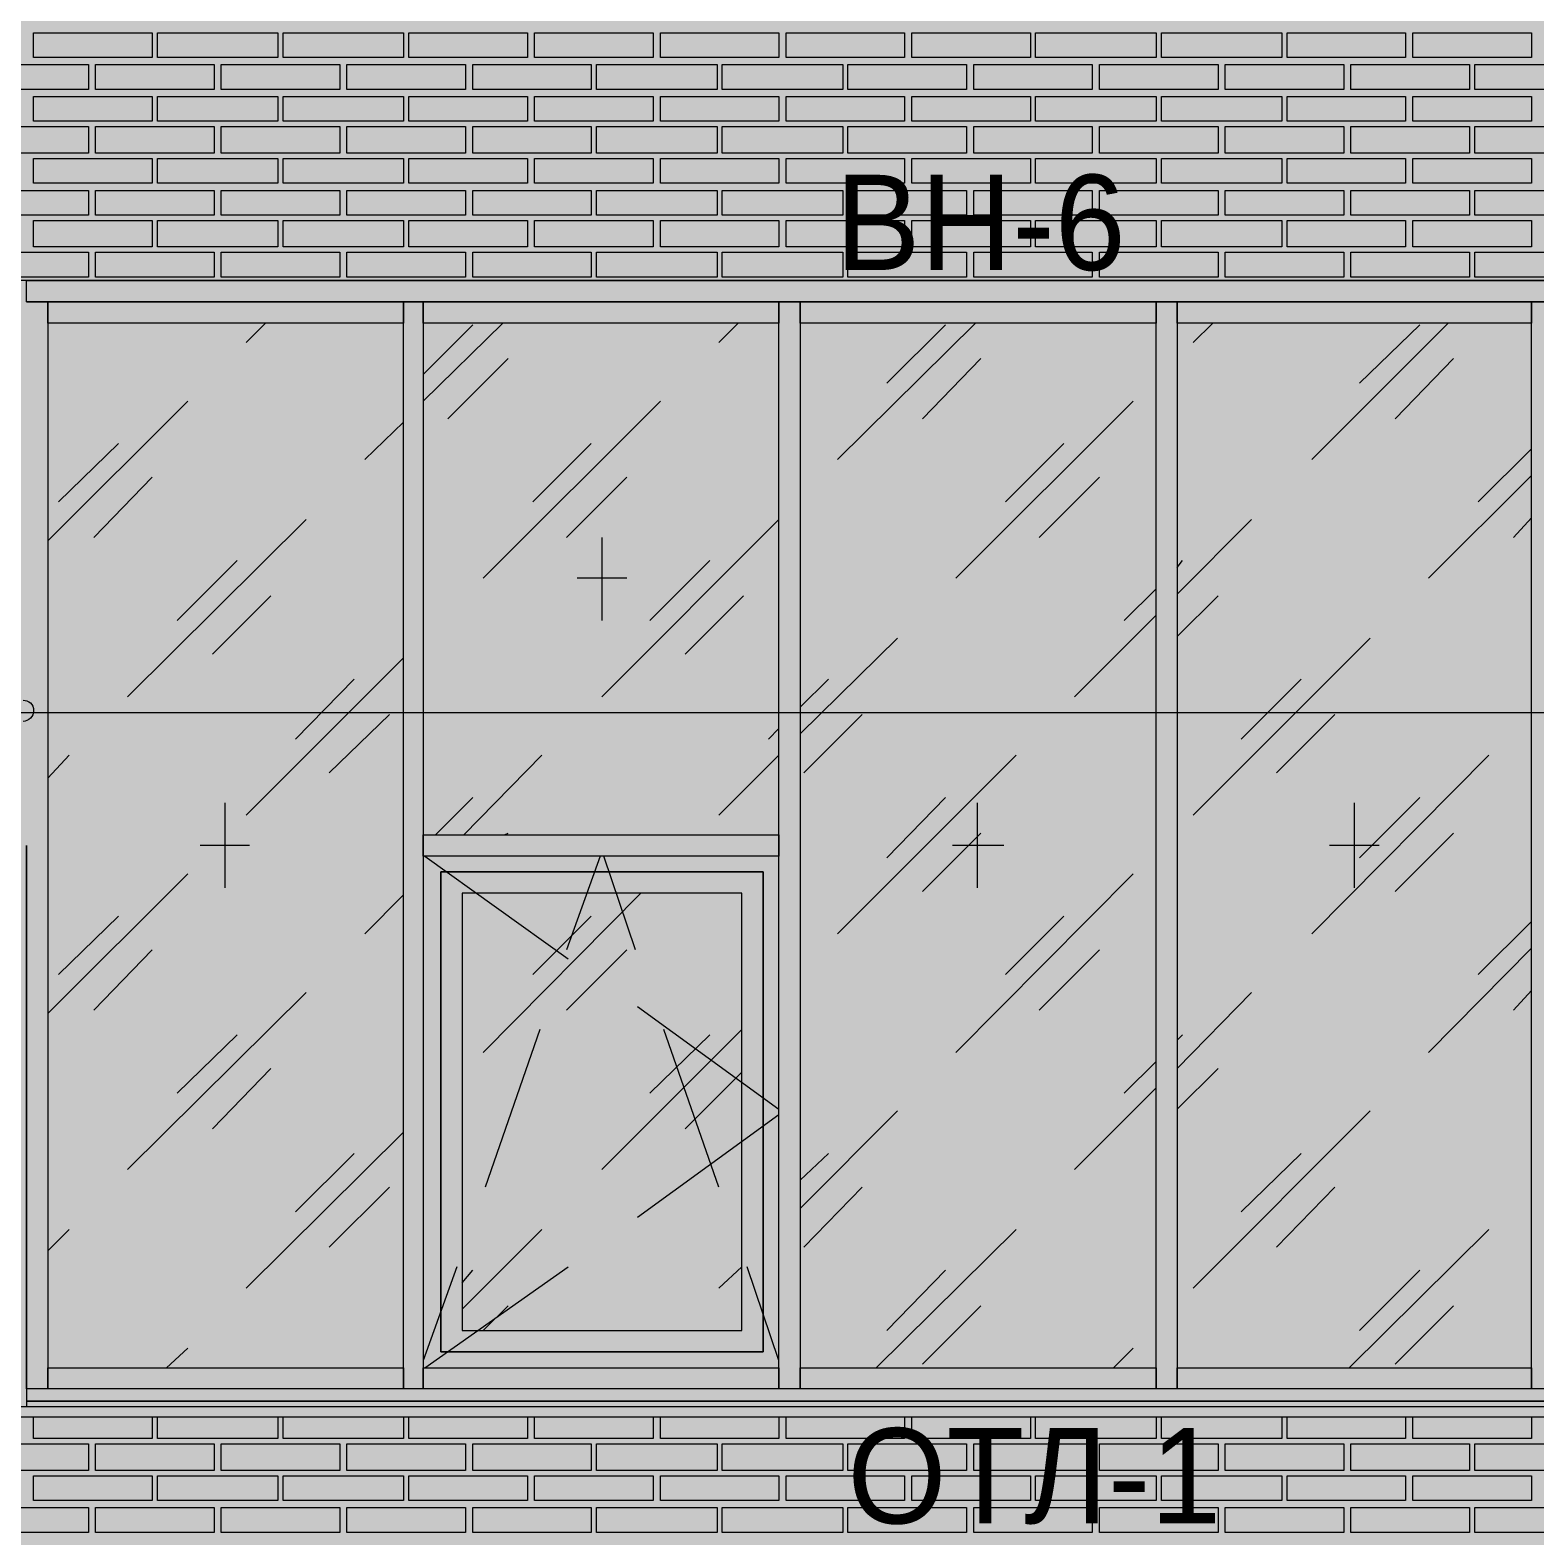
# Model space of a CAD drawing. Header units: millimetres. Extents: x -28928 to 100580, y -22867 to 36490.
# Drawn here: x -3171 to 425, y -267 to 3332 of the extents above; entities that cross this region are included whole.
import ezdxf

# ---------------------------------------------------------------- set-up
doc = ezdxf.new("R2010")
doc.units = ezdxf.units.MM
doc.layers.add('PDF _Геометрия', color=7, linetype='Continuous', true_color=0x8f8e8d)
doc.layers.add('PDF _Сплошная заливка', color=7, linetype='Continuous', true_color=0xffffff)
doc.layers.add('PDF _Текст', color=7, linetype='Continuous')

msp = doc.modelspace()

# ---------------------------------------------------------------- hatches: boundary and pattern name
at = {"layer": 'PDF _Сплошная заливка', "true_color": 0xdcd6cf, "transparency": 33554559}
h = msp.add_hatch(color=254, dxfattribs=at)
h.paths.add_polyline_path([(-9335.1, -482.4), (-7257.8, -482.4), (-7257.8, -719.3), (-7253.6, -474), (-7245.1, -474), (-7245.1, -719.3), (-7207, -719.3), (-7207, -727.8), (-7164.7, -727.8), (-7164.7, -4713.2), (4931.1, -4713.2), (4931.1, 9028.4), (-9335.1, 9028.4), (-9335.1, 6929.9), (-7274.7, 6929.9), (-7274.7, 4218), (-9335.1, 4218)])
h.paths.add_polyline_path([(-7486.3, -4713.2), (-7486.3, -1163.6), (-9335.1, -1163.6), (-9335.1, -4713.2)])

# ---------------------------------------------------------------- linework, layer by layer
at = {"layer": 'PDF _Геометрия', "lineweight": 9}
for points in [[(-2878.9, 3325.3), (-2878.9, 3266), (-3162.4, 3266), (-3162.4, 3325.3)], [(-2578.6, 3325.3), (-2578.6, 3266), (-2866.3, 3266), (-2866.3, 3325.3)], [(-2278.2, 3325.3), (-2278.2, 3266), (-2565.9, 3266), (-2565.9, 3325.3)], [(-1982, 3325.3), (-1982, 3266), (-2265.5, 3266), (-2265.5, 3325.3)], [(-1681.6, 3325.3), (-1681.6, 3266), (-1965.1, 3266), (-1965.1, 3325.3)], [(-1381.3, 3325.3), (-1381.3, 3266), (-1664.7, 3266), (-1664.7, 3325.3)], [(-1080.9, 3325.3), (-1080.9, 3266), (-1364.3, 3266), (-1364.3, 3325.3)], [(-780.5, 3325.3), (-780.5, 3266), (-1063.9, 3266), (-1063.9, 3325.3)], [(-480.1, 3325.3), (-480.1, 3266), (-767.8, 3266), (-767.8, 3325.3)], [(-179.7, 3325.3), (-179.7, 3266), (-467.4, 3266), (-467.4, 3325.3)], [(116.4, 3325.3), (116.4, 3266), (-167, 3266), (-167, 3325.3)], [(416.8, 3325.3), (416.8, 3266), (133.4, 3266), (133.4, 3325.3)], [(-3031.3, 3189.9), (-3170.9, 3189.9), (-3314.7, 3189.9), (-3314.7, 3249.1), (-3170.9, 3249.1), (-3031.3, 3249.1)], [(-2730.9, 3189.9), (-2870.5, 3189.9), (-3014.3, 3189.9), (-3014.3, 3249.1), (-2870.5, 3249.1), (-2730.9, 3249.1)], [(-2430.5, 3189.9), (-2574.3, 3189.9), (-2713.9, 3189.9), (-2713.9, 3249.1), (-2574.3, 3249.1), (-2430.5, 3249.1)], [(-2130.1, 3189.9), (-2273.9, 3189.9), (-2413.6, 3189.9), (-2413.6, 3249.1), (-2273.9, 3249.1), (-2130.1, 3249.1)], [(-1829.7, 3189.9), (-1973.6, 3189.9), (-2113.2, 3189.9), (-2113.2, 3249.1), (-1973.6, 3249.1), (-1829.7, 3249.1)], [(-1529.3, 3189.9), (-1673.2, 3189.9), (-1817, 3189.9), (-1817, 3249.1), (-1673.2, 3249.1), (-1529.3, 3249.1)], [(-1228.9, 3189.9), (-1372.8, 3189.9), (-1516.6, 3189.9), (-1516.6, 3249.1), (-1372.8, 3249.1), (-1228.9, 3249.1)], [(-932.8, 3189.9), (-1072.4, 3189.9), (-1216.3, 3189.9), (-1216.3, 3249.1), (-1072.4, 3249.1), (-932.8, 3249.1)], [(-632.4, 3189.9), (-772, 3189.9), (-915.9, 3189.9), (-915.9, 3249.1), (-772, 3249.1), (-632.4, 3249.1)], [(-332, 3189.9), (-471.6, 3189.9), (-615.5, 3189.9), (-615.5, 3249.1), (-471.6, 3249.1), (-332, 3249.1)], [(-31.6, 3189.9), (-175.5, 3189.9), (-315.1, 3189.9), (-315.1, 3249.1), (-175.5, 3249.1), (-31.6, 3249.1)], [(268.7, 3189.9), (124.9, 3189.9), (-14.7, 3189.9), (-14.7, 3249.1), (124.9, 3249.1), (268.7, 3249.1)], [(569.1, 3189.9), (425.3, 3189.9), (281.4, 3189.9), (281.4, 3249.1), (425.3, 3249.1), (569.1, 3249.1)], [(-2878.9, 3173), (-2878.9, 3113.7), (-3162.4, 3113.7), (-3162.4, 3173)], [(-2578.6, 3173), (-2578.6, 3113.7), (-2866.3, 3113.7), (-2866.3, 3173)], [(-2278.2, 3173), (-2278.2, 3113.7), (-2565.9, 3113.7), (-2565.9, 3173)], [(-1982, 3173), (-1982, 3113.7), (-2265.5, 3113.7), (-2265.5, 3173)], [(-1681.6, 3173), (-1681.6, 3113.7), (-1965.1, 3113.7), (-1965.1, 3173)], [(-1381.3, 3173), (-1381.3, 3113.7), (-1664.7, 3113.7), (-1664.7, 3173)], [(-1080.9, 3173), (-1080.9, 3113.7), (-1364.3, 3113.7), (-1364.3, 3173)], [(-780.5, 3173), (-780.5, 3113.7), (-1063.9, 3113.7), (-1063.9, 3173)], [(-480.1, 3173), (-480.1, 3113.7), (-767.8, 3113.7), (-767.8, 3173)], [(-179.7, 3173), (-179.7, 3113.7), (-467.4, 3113.7), (-467.4, 3173)], [(116.4, 3173), (116.4, 3113.7), (-167, 3113.7), (-167, 3173)], [(416.8, 3173), (416.8, 3113.7), (133.4, 3113.7), (133.4, 3173)], [(-3031.3, 3037.6), (-3170.9, 3037.6), (-3314.7, 3037.6), (-3314.7, 3101), (-3170.9, 3101), (-3031.3, 3101)], [(-2730.9, 3037.6), (-2870.5, 3037.6), (-3014.3, 3037.6), (-3014.3, 3101), (-2870.5, 3101), (-2730.9, 3101)], [(-2430.5, 3037.6), (-2574.3, 3037.6), (-2713.9, 3037.6), (-2713.9, 3101), (-2574.3, 3101), (-2430.5, 3101)], [(-2130.1, 3037.6), (-2273.9, 3037.6), (-2413.6, 3037.6), (-2413.6, 3101), (-2273.9, 3101), (-2130.1, 3101)], [(-1829.7, 3037.6), (-1973.6, 3037.6), (-2113.2, 3037.6), (-2113.2, 3101), (-1973.6, 3101), (-1829.7, 3101)], [(-1529.3, 3037.6), (-1673.2, 3037.6), (-1817, 3037.6), (-1817, 3101), (-1673.2, 3101), (-1529.3, 3101)], [(-1228.9, 3037.6), (-1372.8, 3037.6), (-1516.6, 3037.6), (-1516.6, 3101), (-1372.8, 3101), (-1228.9, 3101)], [(-932.8, 3037.6), (-1072.4, 3037.6), (-1216.3, 3037.6), (-1216.3, 3101), (-1072.4, 3101), (-932.8, 3101)], [(-632.4, 3037.6), (-772, 3037.6), (-915.9, 3037.6), (-915.9, 3101), (-772, 3101), (-632.4, 3101)], [(-332, 3037.6), (-471.6, 3037.6), (-615.5, 3037.6), (-615.5, 3101), (-471.6, 3101), (-332, 3101)], [(-31.6, 3037.6), (-175.5, 3037.6), (-315.1, 3037.6), (-315.1, 3101), (-175.5, 3101), (-31.6, 3101)], [(268.7, 3037.6), (124.9, 3037.6), (-14.7, 3037.6), (-14.7, 3101), (124.9, 3101), (268.7, 3101)], [(569.1, 3037.6), (425.3, 3037.6), (281.4, 3037.6), (281.4, 3101), (425.3, 3101), (569.1, 3101)], [(-2878.9, 3024.9), (-2878.9, 2965.7), (-3162.4, 2965.7), (-3162.4, 3024.9)], [(-2578.6, 3024.9), (-2578.6, 2965.7), (-2866.3, 2965.7), (-2866.3, 3024.9)], [(-2278.2, 3024.9), (-2278.2, 2965.7), (-2565.9, 2965.7), (-2565.9, 3024.9)], [(-1982, 3024.9), (-1982, 2965.7), (-2265.5, 2965.7), (-2265.5, 3024.9)], [(-1681.6, 3024.9), (-1681.6, 2965.7), (-1965.1, 2965.7), (-1965.1, 3024.9)], [(-1381.3, 3024.9), (-1381.3, 2965.7), (-1664.7, 2965.7), (-1664.7, 3024.9)], [(-1080.9, 3024.9), (-1080.9, 2965.7), (-1364.3, 2965.7), (-1364.3, 3024.9)], [(-780.5, 3024.9), (-780.5, 2965.7), (-1063.9, 2965.7), (-1063.9, 3024.9)], [(-480.1, 3024.9), (-480.1, 2965.7), (-767.8, 2965.7), (-767.8, 3024.9)], [(-179.7, 3024.9), (-179.7, 2965.7), (-467.4, 2965.7), (-467.4, 3024.9)], [(116.4, 3024.9), (116.4, 2965.7), (-167, 2965.7), (-167, 3024.9)], [(416.8, 3024.9), (416.8, 2965.7), (133.4, 2965.7), (133.4, 3024.9)], [(-3031.3, 2889.5), (-3170.9, 2889.5), (-3314.7, 2889.5), (-3314.7, 2948.7), (-3170.9, 2948.7), (-3031.3, 2948.7)], [(-2730.9, 2889.5), (-2870.5, 2889.5), (-3014.3, 2889.5), (-3014.3, 2948.7), (-2870.5, 2948.7), (-2730.9, 2948.7)], [(-2430.5, 2889.5), (-2574.3, 2889.5), (-2713.9, 2889.5), (-2713.9, 2948.7), (-2574.3, 2948.7), (-2430.5, 2948.7)], [(-2130.1, 2889.5), (-2273.9, 2889.5), (-2413.6, 2889.5), (-2413.6, 2948.7), (-2273.9, 2948.7), (-2130.1, 2948.7)], [(-1829.7, 2889.5), (-1973.6, 2889.5), (-2113.2, 2889.5), (-2113.2, 2948.7), (-1973.6, 2948.7), (-1829.7, 2948.7)], [(-1529.3, 2889.5), (-1673.2, 2889.5), (-1817, 2889.5), (-1817, 2948.7), (-1673.2, 2948.7), (-1529.3, 2948.7)], [(-1228.9, 2889.5), (-1372.8, 2889.5), (-1516.6, 2889.5), (-1516.6, 2948.7), (-1372.8, 2948.7), (-1228.9, 2948.7)], [(-932.8, 2889.5), (-1072.4, 2889.5), (-1216.3, 2889.5), (-1216.3, 2948.7), (-1072.4, 2948.7), (-932.8, 2948.7)], [(-632.4, 2889.5), (-772, 2889.5), (-915.9, 2889.5), (-915.9, 2948.7), (-772, 2948.7), (-632.4, 2948.7)], [(-332, 2889.5), (-471.6, 2889.5), (-615.5, 2889.5), (-615.5, 2948.7), (-471.6, 2948.7), (-332, 2948.7)], [(-31.6, 2889.5), (-175.5, 2889.5), (-315.1, 2889.5), (-315.1, 2948.7), (-175.5, 2948.7), (-31.6, 2948.7)], [(268.7, 2889.5), (124.9, 2889.5), (-14.7, 2889.5), (-14.7, 2948.7), (124.9, 2948.7), (268.7, 2948.7)], [(569.1, 2889.5), (425.3, 2889.5), (281.4, 2889.5), (281.4, 2948.7), (425.3, 2948.7), (569.1, 2948.7)], [(-2878.9, 2876.8), (-2878.9, 2813.4), (-3162.4, 2813.4), (-3162.4, 2876.8)], [(-2578.6, 2876.8), (-2578.6, 2813.4), (-2866.3, 2813.4), (-2866.3, 2876.8)], [(-2278.2, 2876.8), (-2278.2, 2813.4), (-2565.9, 2813.4), (-2565.9, 2876.8)], [(-1982, 2876.8), (-1982, 2813.4), (-2265.5, 2813.4), (-2265.5, 2876.8)], [(-1681.6, 2876.8), (-1681.6, 2813.4), (-1965.1, 2813.4), (-1965.1, 2876.8)], [(-1381.3, 2876.8), (-1381.3, 2813.4), (-1664.7, 2813.4), (-1664.7, 2876.8)], [(-1080.9, 2876.8), (-1080.9, 2813.4), (-1364.3, 2813.4), (-1364.3, 2876.8)], [(-780.5, 2876.8), (-780.5, 2813.4), (-1063.9, 2813.4), (-1063.9, 2876.8)], [(-480.1, 2876.8), (-480.1, 2813.4), (-767.8, 2813.4), (-767.8, 2876.8)], [(-179.7, 2876.8), (-179.7, 2813.4), (-467.4, 2813.4), (-467.4, 2876.8)], [(116.4, 2876.8), (116.4, 2813.4), (-167, 2813.4), (-167, 2876.8)], [(416.8, 2876.8), (416.8, 2813.4), (133.4, 2813.4), (133.4, 2876.8)], [(-3031.3, 2741.4), (-3170.9, 2741.4), (-3314.7, 2741.4), (-3314.7, 2800.7), (-3170.9, 2800.7), (-3031.3, 2800.7)], [(-2730.9, 2741.4), (-2870.5, 2741.4), (-3014.3, 2741.4), (-3014.3, 2800.7), (-2870.5, 2800.7), (-2730.9, 2800.7)], [(-2430.5, 2741.4), (-2574.3, 2741.4), (-2713.9, 2741.4), (-2713.9, 2800.7), (-2574.3, 2800.7), (-2430.5, 2800.7)], [(-2130.1, 2741.4), (-2273.9, 2741.4), (-2413.6, 2741.4), (-2413.6, 2800.7), (-2273.9, 2800.7), (-2130.1, 2800.7)], [(-1829.7, 2741.4), (-1973.6, 2741.4), (-2113.2, 2741.4), (-2113.2, 2800.7), (-1973.6, 2800.7), (-1829.7, 2800.7)], [(-1529.3, 2741.4), (-1673.2, 2741.4), (-1817, 2741.4), (-1817, 2800.7), (-1673.2, 2800.7), (-1529.3, 2800.7)], [(-1228.9, 2741.4), (-1372.8, 2741.4), (-1516.6, 2741.4), (-1516.6, 2800.7), (-1372.8, 2800.7), (-1228.9, 2800.7)], [(-932.8, 2741.4), (-1072.4, 2741.4), (-1216.3, 2741.4), (-1216.3, 2800.7), (-1072.4, 2800.7), (-932.8, 2800.7)], [(-632.4, 2741.4), (-772, 2741.4), (-915.9, 2741.4), (-915.9, 2800.7), (-772, 2800.7), (-632.4, 2800.7)], [(-332, 2741.4), (-471.6, 2741.4), (-615.5, 2741.4), (-615.5, 2800.7), (-471.6, 2800.7), (-332, 2800.7)], [(-31.6, 2741.4), (-175.5, 2741.4), (-315.1, 2741.4), (-315.1, 2800.7), (-175.5, 2800.7), (-31.6, 2800.7)], [(268.7, 2741.4), (124.9, 2741.4), (-14.7, 2741.4), (-14.7, 2800.7), (124.9, 2800.7), (268.7, 2800.7)], [(569.1, 2741.4), (425.3, 2741.4), (281.4, 2741.4), (281.4, 2800.7), (425.3, 2800.7), (569.1, 2800.7)], [(-3031.3, -110.1), (-3170.9, -110.1), (-3314.7, -110.1), (-3314.7, -46.6), (-3170.9, -46.6), (-3031.3, -46.6)], [(-2730.9, -110.1), (-2870.5, -110.1), (-3014.3, -110.1), (-3014.3, -46.6), (-2870.5, -46.6), (-2730.9, -46.6)], [(-2430.5, -110.1), (-2574.3, -110.1), (-2713.9, -110.1), (-2713.9, -46.6), (-2574.3, -46.6), (-2430.5, -46.6)], [(-2130.1, -110.1), (-2273.9, -110.1), (-2413.6, -110.1), (-2413.6, -46.6), (-2273.9, -46.6), (-2130.1, -46.6)], [(-1829.7, -110.1), (-1973.6, -110.1), (-2113.2, -110.1), (-2113.2, -46.6), (-1973.6, -46.6), (-1829.7, -46.6)], [(-1529.3, -110.1), (-1673.2, -110.1), (-1817, -110.1), (-1817, -46.6), (-1673.2, -46.6), (-1529.3, -46.6)], [(-1228.9, -110.1), (-1372.8, -110.1), (-1516.6, -110.1), (-1516.6, -46.6), (-1372.8, -46.6), (-1228.9, -46.6)], [(-932.8, -110.1), (-1072.4, -110.1), (-1216.3, -110.1), (-1216.3, -46.6), (-1072.4, -46.6), (-932.8, -46.6)], [(-632.4, -110.1), (-772, -110.1), (-915.9, -110.1), (-915.9, -46.6), (-772, -46.6), (-632.4, -46.6)], [(-332, -110.1), (-471.6, -110.1), (-615.5, -110.1), (-615.5, -46.6), (-471.6, -46.6), (-332, -46.6)], [(-31.6, -110.1), (-175.5, -110.1), (-315.1, -110.1), (-315.1, -46.6), (-175.5, -46.6), (-31.6, -46.6)], [(268.7, -110.1), (124.9, -110.1), (-14.7, -110.1), (-14.7, -46.6), (124.9, -46.6), (268.7, -46.6)], [(569.1, -110.1), (425.3, -110.1), (281.4, -110.1), (281.4, -46.6), (425.3, -46.6), (569.1, -46.6)], [(-2878.9, -122.8), (-2878.9, -182), (-3162.4, -182), (-3162.4, -122.8)], [(-2578.6, -122.8), (-2578.6, -182), (-2866.3, -182), (-2866.3, -122.8)], [(-2278.2, -122.8), (-2278.2, -182), (-2565.9, -182), (-2565.9, -122.8)], [(-1982, -122.8), (-1982, -182), (-2265.5, -182), (-2265.5, -122.8)], [(-1681.6, -122.8), (-1681.6, -182), (-1965.1, -182), (-1965.1, -122.8)], [(-1381.3, -122.8), (-1381.3, -182), (-1664.7, -182), (-1664.7, -122.8)], [(-1080.9, -122.8), (-1080.9, -182), (-1364.3, -182), (-1364.3, -122.8)], [(-780.5, -122.8), (-780.5, -182), (-1063.9, -182), (-1063.9, -122.8)], [(-480.1, -122.8), (-480.1, -182), (-767.8, -182), (-767.8, -122.8)], [(-179.7, -122.8), (-179.7, -182), (-467.4, -182), (-467.4, -122.8)], [(116.4, -122.8), (116.4, -182), (-167, -182), (-167, -122.8)], [(416.8, -122.8), (416.8, -182), (133.4, -182), (133.4, -122.8)], [(-3031.3, -258.2), (-3170.9, -258.2), (-3314.7, -258.2), (-3314.7, -199), (-3170.9, -199), (-3031.3, -199)], [(-2730.9, -258.2), (-2870.5, -258.2), (-3014.3, -258.2), (-3014.3, -199), (-2870.5, -199), (-2730.9, -199)], [(-2430.5, -258.2), (-2574.3, -258.2), (-2713.9, -258.2), (-2713.9, -199), (-2574.3, -199), (-2430.5, -199)], [(-2130.1, -258.2), (-2273.9, -258.2), (-2413.6, -258.2), (-2413.6, -199), (-2273.9, -199), (-2130.1, -199)], [(-1829.7, -258.2), (-1973.6, -258.2), (-2113.2, -258.2), (-2113.2, -199), (-1973.6, -199), (-1829.7, -199)], [(-1529.3, -258.2), (-1673.2, -258.2), (-1817, -258.2), (-1817, -199), (-1673.2, -199), (-1529.3, -199)], [(-1228.9, -258.2), (-1372.8, -258.2), (-1516.6, -258.2), (-1516.6, -199), (-1372.8, -199), (-1228.9, -199)], [(-932.8, -258.2), (-1072.4, -258.2), (-1216.3, -258.2), (-1216.3, -199), (-1072.4, -199), (-932.8, -199)], [(-632.4, -258.2), (-772, -258.2), (-915.9, -258.2), (-915.9, -199), (-772, -199), (-632.4, -199)], [(-332, -258.2), (-471.6, -258.2), (-615.5, -258.2), (-615.5, -199), (-471.6, -199), (-332, -199)], [(-31.6, -258.2), (-175.5, -258.2), (-315.1, -258.2), (-315.1, -199), (-175.5, -199), (-31.6, -199)], [(268.7, -258.2), (124.9, -258.2), (-14.7, -258.2), (-14.7, -199), (124.9, -199), (268.7, -199)], [(569.1, -258.2), (425.3, -258.2), (281.4, -258.2), (281.4, -199), (425.3, -199), (569.1, -199)]]:
    msp.add_lwpolyline(points, close=True, dxfattribs=at)
at = {"layer": 'PDF _Геометрия', "color": 7, "lineweight": 9}
for points in [[(1368.7, 42.2), (1368.7, 109.9), (1368.7, 1383.4), (1368.7, 84.5), (1318, 84.5), (1318, 1383.4), (1318, 2656.8), (1318, 2682.2), (1368.7, 2682.2), (1368.7, 2656.8), (1368.7, 1383.4), (1368.7, 2656.8), (1368.7, 2733), (1419.5, 2733), (1419.5, 2656.8), (1419.5, 1383.4), (1419.5, 109.9), (1419.5, 33.7), (1419.5, 2733), (-3230.1, 2733)], [(-3179.3, 2682.2), (-3128.6, 2682.2), (-3128.6, 2656.8), (-3128.6, 1383.4), (-3128.6, 84.5), (-3179.3, 84.5)], [(-2654.7, 2584.9), (-2608.2, 2631.4)], [(-2231.6, 2445.3), (-2041.3, 2631.4)], [(-2231.6, 2508.7), (-2113.2, 2627.2)], [(-1525.1, 2584.9), (-1478.6, 2631.4)], [(-1241.6, 2305.7), (-911.6, 2631.4)], [(-1123.2, 2487.6), (-983.6, 2627.2)], [(-391.3, 2584.9), (-344.7, 2631.4)], [(-107.8, 2305.7), (218, 2631.4)], [(6.4, 2487.6), (150.3, 2627.2)], [(-2172.4, 2403), (-2028.6, 2546.8)], [(-1038.6, 2403), (-898.9, 2546.8)], [(91.1, 2403), (230.7, 2546.8)], [(-3128.6, 2111), (-2794.3, 2445.3)], [(-2087.8, 2022.2), (-1664.7, 2445.3)], [(-958.2, 2022.2), (-535.1, 2445.3)], [(-2371.3, 2305.7), (-2278.2, 2394.5)], [(-3103.2, 2204.1), (-2959.3, 2343.7)], [(-1969.3, 2204.1), (-1829.7, 2343.7)], [(-839.7, 2204.1), (-700.1, 2343.7)], [(289.9, 2204.1), (416.8, 2331)], [(171.4, 2022.2), (416.8, 2267.6)], [(-3018.6, 2119.5), (-2878.9, 2263.4)], [(-1888.9, 2119.5), (-1745.1, 2263.4)], [(-759.3, 2119.5), (-615.5, 2263.4)], [(-2938.2, 1738.7), (-2510.9, 2161.8)], [(-1804.3, 1738.7), (-1381.3, 2161.8)], [(-429.3, 1984.1), (-251.6, 2161.8)], [(374.5, 2119.5), (416.8, 2166)], [(-1804.3, 2119.5), (-1804.3, 1920.7)], [(-2819.7, 1920.7), (-2675.9, 2064.5)], [(-1690.1, 1920.7), (-1546.3, 2064.5)], [(-429.3, 2047.6), (-416.6, 2064.5)], [(-1745.1, 2022.2), (-1863.6, 2022.2)], [(-2735.1, 1840.3), (-2595.5, 1979.9)], [(-1605.5, 1840.3), (-1465.9, 1979.9)], [(-556.3, 1920.7), (-480.1, 1996.8)], [(-429.3, 1882.6), (-332, 1979.9)], [(-674.7, 1738.7), (-480.1, 1933.4)], [(-1330.5, 1649.9), (-1097.8, 1878.4)], [(-391.3, 1455.3), (31.8, 1878.4)], [(-2654.7, 1455.3), (-2278.2, 1831.8)], [(-2536.3, 1637.2), (-2396.6, 1781)], [(-1330.5, 1713.4), (-1262.8, 1781)], [(-277, 1637.2), (-133.2, 1781)], [(-3192, 1700.7), (1487.2, 1700.7)], [(-2455.9, 1556.8), (-2312, 1696.4)], [(-1322, 1556.8), (-1182.4, 1696.4)], [(-192.4, 1556.8), (-52.8, 1696.4)], [(-1406.6, 1637.2), (-1381.3, 1662.6)], [(-3128.6, 1544.1), (-3077.8, 1599.1)], [(-2134.3, 1408.7), (-1948.2, 1599.1)], [(-1525.1, 1455.3), (-1381.3, 1599.1)], [(-1241.6, 1171.8), (-814.3, 1599.1)], [(-107.8, 1171.8), (315.3, 1599.1)], [(-2705.5, 1484.9), (-2705.5, 1281.8)], [(-2202, 1408.7), (-2113.2, 1497.6)], [(-1123.2, 1353.7), (-983.6, 1497.6)], [(-907.4, 1484.9), (-907.4, 1281.8)], [(-6.3, 1484.9), (-6.3, 1281.8)], [(6.4, 1353.7), (150.3, 1497.6)], [(-2037, 1408.7), (-2028.6, 1413)], [(-1038.6, 1273.4), (-898.9, 1413)], [(91.1, 1273.4), (230.7, 1413)], [(1368.7, 84.5), (-3179.3, 84.5), (-3179.3, 1383.4), (-3179.3, 109.9), (-3179.3, 42.2)], [(-2646.3, 1383.4), (-2764.7, 1383.4)], [(-843.9, 1383.4), (-966.6, 1383.4)], [(53, 1383.4), (-65.5, 1383.4)], [(-2227.4, 1358), (-1884.7, 1112.6)], [(-1808.6, 1358), (-1888.9, 1133.7)], [(-1723.9, 1133.7), (-1800.1, 1358)], [(-3128.6, 981.4), (-2794.3, 1315.7)], [(-958.2, 888.4), (-535.1, 1315.7)], [(-2371.3, 1171.8), (-2278.2, 1264.9)], [(-2087.8, 888.4), (-1711.3, 1269.1)], [(-3103.2, 1074.5), (-2959.3, 1214.1)], [(-1969.3, 1074.5), (-1829.7, 1214.1)], [(-839.7, 1074.5), (-700.1, 1214.1)], [(289.9, 1074.5), (416.8, 1201.4)], [(-3018.6, 989.9), (-2878.9, 1133.7)], [(-1888.9, 989.9), (-1745.1, 1133.7)], [(-759.3, 989.9), (-615.5, 1133.7)], [(171.4, 888.4), (416.8, 1138)], [(-2938.2, 609.1), (-2510.9, 1032.2)], [(-429.3, 850.3), (-251.6, 1032.2)], [(374.5, 989.9), (416.8, 1036.4)], [(-1719.7, 998.4), (-1381.3, 753)], [(-1952.4, 943.4), (-2083.6, 566.8)], [(-1804.3, 609.1), (-1470.1, 943.4)], [(-1525.1, 566.8), (-1656.3, 943.4)], [(-2819.7, 791), (-2675.9, 930.7)], [(-1690.1, 791), (-1546.3, 930.7)], [(-429.3, 918), (-416.6, 930.7)], [(-556.3, 791), (-480.1, 867.2)], [(-2735.1, 706.4), (-2595.5, 850.3)], [(-1605.5, 706.4), (-1470.1, 841.8)], [(-429.3, 753), (-332, 850.3)], [(-674.7, 609.1), (-480.1, 803.7)], [(-1719.7, 494.9), (-1381.3, 740.3)], [(-1330.5, 516), (-1097.8, 748.7)], [(-391.3, 325.7), (31.8, 748.7)], [(-2654.7, 325.7), (-2278.2, 698)], [(-2536.3, 507.6), (-2396.6, 647.2)], [(-1330.5, 583.7), (-1262.8, 647.2)], [(-277, 507.6), (-133.2, 647.2)], [(-2455.9, 423), (-2312, 566.8)], [(-1322, 423), (-1182.4, 566.8)], [(-192.4, 423), (-52.8, 566.8)], [(-3128.6, 414.5), (-3077.8, 465.3)], [(-2138.6, 274.9), (-1948.2, 465.3)], [(-1148.6, 135.3), (-814.3, 465.3)], [(-18.9, 135.3), (315.3, 465.3)], [(-2151.3, 376.4), (-2231.6, 152.2)], [(-2227.4, 135.3), (-1884.7, 376.4)], [(-2138.6, 338.4), (-2113.2, 368)], [(-1525.1, 325.7), (-1470.1, 376.4)], [(-1381.3, 152.2), (-1457.4, 376.4)], [(-1123.2, 224.1), (-983.6, 368)], [(6.4, 224.1), (150.3, 368)], [(-2087.8, 224.1), (-2028.6, 283.4)], [(-1038.6, 143.7), (-898.9, 283.4)], [(91.1, 143.7), (230.7, 283.4)], [(-2845.1, 135.3), (-2794.3, 181.8)], [(-581.6, 135.3), (-535.1, 181.8)], [(1419.5, 46.4), (1419.5, 42.2), (1419.5, 16.8), (-3230.1, 16.8), (-3230.1, 42.2), (-3230.1, 46.4)], [(-3230.1, 42.2), (1419.5, 42.2)], [(1368.7, 54.9), (-3179.3, 54.9), (1368.7, 54.9)], [(1368.7, 54.9), (-3179.3, 54.9)]]:
    msp.add_lwpolyline(points, dxfattribs=at)
for points in [[(1343.4, 2733), (1368.7, 2733), (1368.7, 2682.2), (1343.4, 2682.2), (442.2, 2682.2), (-454.7, 2682.2), (-1355.9, 2682.2), (-2252.8, 2682.2), (-3153.9, 2682.2), (-3179.3, 2682.2), (-3179.3, 2733), (-3153.9, 2733), (-2252.8, 2733), (-1355.9, 2733), (-454.7, 2733), (442.2, 2733)], [(-3128.6, 2682.2), (-2278.2, 2682.2), (-2278.2, 2631.4), (-3128.6, 2631.4)], [(-2278.2, 2656.8), (-2278.2, 2682.2), (-2231.6, 2682.2), (-2231.6, 2656.8), (-2231.6, 1383.4), (-2231.6, 84.5), (-2278.2, 84.5), (-2278.2, 1383.4)], [(-2231.6, 2682.2), (-1381.3, 2682.2), (-1381.3, 2631.4), (-2231.6, 2631.4)], [(-1381.3, 2656.8), (-1381.3, 2682.2), (-1330.5, 2682.2), (-1330.5, 2656.8), (-1330.5, 1383.4), (-1330.5, 84.5), (-1381.3, 84.5), (-1381.3, 1383.4)], [(-1330.5, 2682.2), (-480.1, 2682.2), (-480.1, 2631.4), (-1330.5, 2631.4)], [(-480.1, 2656.8), (-480.1, 2682.2), (-429.3, 2682.2), (-429.3, 2656.8), (-429.3, 1383.4), (-429.3, 84.5), (-480.1, 84.5), (-480.1, 1383.4)], [(-429.3, 2682.2), (416.8, 2682.2), (416.8, 2631.4), (-429.3, 2631.4)], [(416.8, 2656.8), (416.8, 2682.2), (467.6, 2682.2), (467.6, 2656.8), (467.6, 1383.4), (467.6, 84.5), (416.8, 84.5), (416.8, 1383.4)], [(-2231.6, 1408.7), (-1381.3, 1408.7), (-1381.3, 1358), (-2231.6, 1358)], [(-1419.3, 173.4), (-1419.3, 1319.9), (-2189.3, 1319.9), (-2189.3, 173.4)], [(-2189.3, 1319.9), (-1419.3, 1319.9), (-1419.3, 173.4), (-2189.3, 173.4)], [(-2138.6, 1269.1), (-2138.6, 224.1), (-1470.1, 224.1), (-1470.1, 1269.1)], [(-1470.1, 1269.1), (-2138.6, 1269.1), (-2138.6, 224.1), (-1470.1, 224.1)], [(-3128.6, 135.3), (-2278.2, 135.3), (-2278.2, 84.5), (-3128.6, 84.5)], [(-2231.6, 135.3), (-1381.3, 135.3), (-1381.3, 84.5), (-2231.6, 84.5)], [(-1330.5, 135.3), (-480.1, 135.3), (-480.1, 84.5), (-1330.5, 84.5)], [(-429.3, 135.3), (416.8, 135.3), (416.8, 84.5), (-429.3, 84.5)]]:
    msp.add_lwpolyline(points, close=True, dxfattribs=at)
at = {"layer": 'PDF _Геометрия', "lineweight": 9}
for points in [[(-2878.9, 16.8), (-2878.9, -34), (-3162.4, -34), (-3162.4, 16.8)], [(-2578.6, 16.8), (-2578.6, -34), (-2866.3, -34), (-2866.3, 16.8)], [(-2278.2, 16.8), (-2278.2, -34), (-2565.9, -34), (-2565.9, 16.8)], [(-1982, 16.8), (-1982, -34), (-2265.5, -34), (-2265.5, 16.8)], [(-1681.6, 16.8), (-1681.6, -34), (-1965.1, -34), (-1965.1, 16.8)], [(-1381.3, 16.8), (-1381.3, -34), (-1664.7, -34), (-1664.7, 16.8)], [(-1080.9, 16.8), (-1080.9, -34), (-1364.3, -34), (-1364.3, 16.8)], [(-780.5, 16.8), (-780.5, -34), (-1063.9, -34), (-1063.9, 16.8)], [(-480.1, 16.8), (-480.1, -34), (-767.8, -34), (-767.8, 16.8)], [(-179.7, 16.8), (-179.7, -34), (-467.4, -34), (-467.4, 16.8)], [(116.4, 16.8), (116.4, -34), (-167, -34), (-167, 16.8)], [(416.8, 16.8), (416.8, -34), (133.4, -34), (133.4, 16.8)]]:
    msp.add_lwpolyline(points, dxfattribs=at)
at = {"layer": 'PDF _Геометрия', "color": 7, "lineweight": 9}
for points in [[(-3187.8, 1730.3), (-3175.1, 1730.3), (-3162.4, 1721.8), (-3162.4, 1704.9)], [(-3187.8, 1730.3), (-3175.1, 1730.3), (-3162.4, 1721.8), (-3162.4, 1704.9)], [(-3162.4, 1704.9), (-3162.4, 1692.2), (-3175.1, 1679.5), (-3187.8, 1679.5)], [(-3162.4, 1704.9), (-3162.4, 1692.2), (-3175.1, 1679.5), (-3187.8, 1679.5)]]:
    msp.add_open_spline(points, degree=3, dxfattribs=at)
at = {"layer": 'PDF _Сплошная заливка', "lineweight": 9, "transparency": 33554559}
for points in [[(-3128.6, 2631.4), (-3128.6, 135.3), (-2278.2, 2631.4), (-2278.2, 135.3)], [(-2231.6, 2631.4), (-2231.6, 1408.7), (-1381.3, 2631.4), (-1381.3, 1408.7)], [(-1330.5, 2631.4), (-1330.5, 135.3), (-480.1, 2631.4), (-480.1, 135.3)], [(-429.3, 2631.4), (-429.3, 135.3), (416.8, 2631.4), (416.8, 135.3)], [(-2138.6, 1269.1), (-2138.6, 224.1), (-1470.1, 1269.1), (-1470.1, 224.1)]]:
    msp.add_solid(points, dxfattribs=at)

# ---------------------------------------------------------------- texts
at = {"layer": 'PDF _Текст', "char_height": 227.71, "attachment_point": 4, "style": ''}
for s, insert in [('ВН-6', (-1246.5, 2870.6)), ('ОТЛ-1', (-1217.7, -124.7))]:
    msp.add_mtext(s, dxfattribs=dict(at, insert=insert))

doc.saveas('drawing.dxf')
